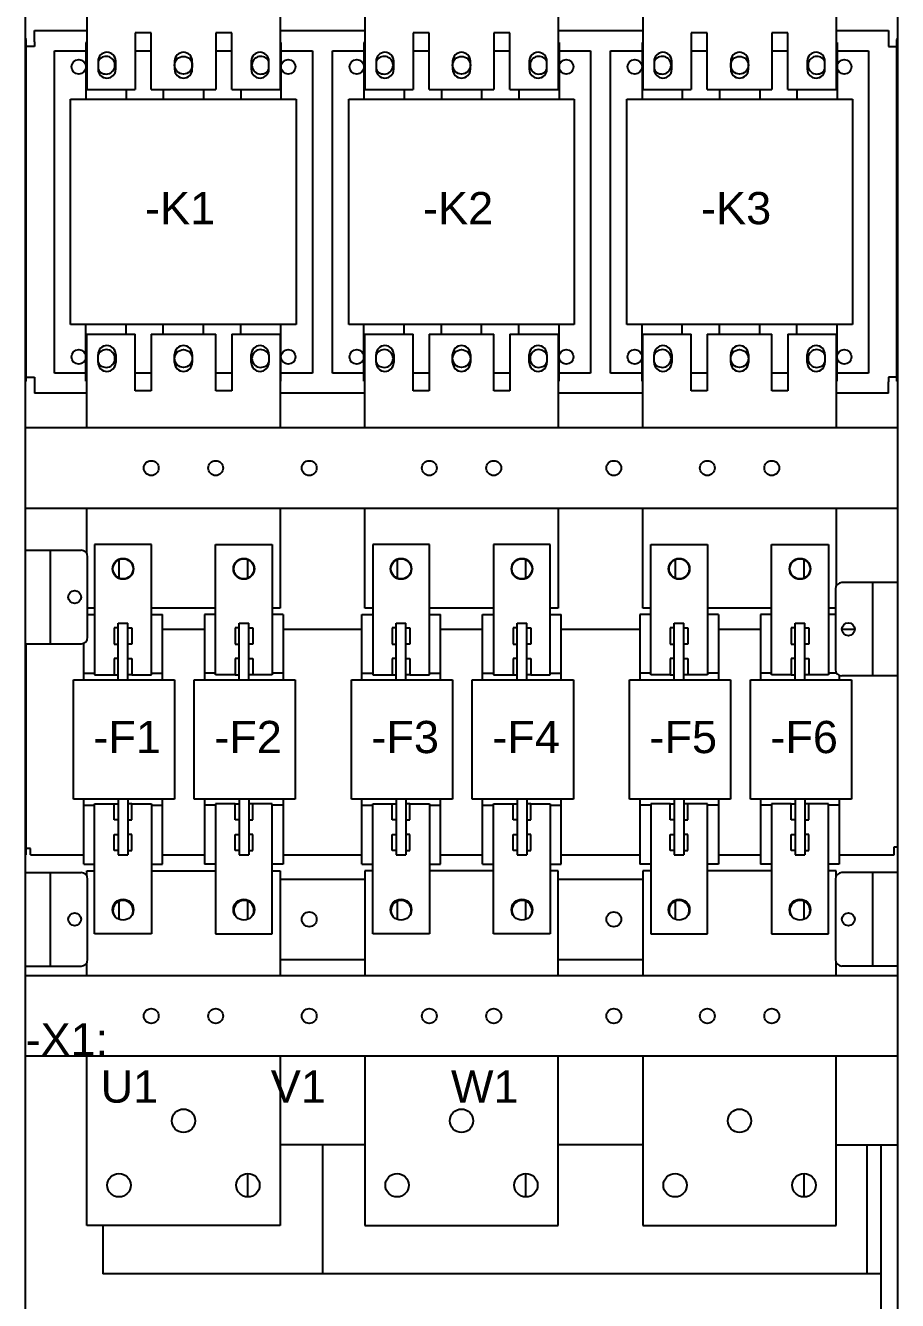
# Model space of a CAD drawing. Header units: inches. Extents: x 0 to 420, y 0 to 297.
# Drawn here: x 109.5 to 152.8, y 95.4 to 158.7 of the extents above; entities that cross this region are included whole.
import ezdxf
from ezdxf.enums import TextEntityAlignment as Align

# ---------------------------------------------------------------- set-up
doc = ezdxf.new("R2010")
doc.units = ezdxf.units.IN
doc.layers.add('Default', color=7, linetype='Continuous')
doc.layers.add('DV1_Default', color=7, linetype='Continuous')
doc.styles.add('SEACAD_arial_ttf', font='arial.ttf', dxfattribs={"height": 0.2})

# ---------------------------------------------------------------- blocks, each defined once
blk = doc.blocks.new('SE')
at = {"layer": 'DV1_Default', "color": 7, "linetype": 'Continuous', "ltscale": 25.4}
for p, q in [((109.505, 69.572), (109.505, 232.692)), ((152.785, 232.692), (152.785, 69.572)), ((122.145, 162.092), (122.145, 155.532)), ((126.345, 162.092), (126.345, 155.532)), ((135.945, 162.092), (135.945, 155.532)), ((140.145, 162.092), (140.145, 155.532)), ((112.545, 160.177), (112.545, 155.532)), ((149.745, 160.177), (149.745, 155.532)), ((109.945, 157.892), (109.945, 158.452)), ((109.945, 158.452), (112.545, 158.452)), ((114.945, 158.332), (114.945, 155.532)), ((115.745, 158.332), (114.945, 158.332)), ((115.745, 155.532), (115.745, 158.332)), ((118.945, 158.332), (118.945, 155.532)), ((119.745, 158.332), (118.945, 158.332)), ((119.745, 155.532), (119.745, 158.332)), ((122.145, 158.452), (126.345, 158.452)), ((128.745, 158.332), (128.745, 155.532)), ((129.545, 158.332), (128.745, 158.332)), ((129.545, 155.532), (129.545, 158.332)), ((132.745, 158.332), (132.745, 155.532)), ((133.545, 158.332), (132.745, 158.332)), ((133.545, 155.532), (133.545, 158.332)), ((135.945, 158.452), (140.145, 158.452)), ((142.545, 158.332), (142.545, 155.532)), ((143.345, 158.332), (142.545, 158.332)), ((143.345, 155.532), (143.345, 158.332)), ((146.545, 158.332), (146.545, 155.532)), ((147.345, 158.332), (146.545, 158.332)), ((147.345, 155.532), (147.345, 158.332)), ((149.745, 158.452), (152.345, 158.452)), ((152.345, 158.452), (152.345, 157.892)), ((109.545, 158.012), (109.505, 158.052)), ((109.545, 141.052), (109.545, 158.012)), ((109.945, 157.652), (109.545, 157.652)), ((109.945, 157.892), (109.945, 157.652)), ((112.545, 157.852), (112.505, 157.852)), ((112.505, 157.852), (112.505, 155.052)), ((122.185, 157.852), (122.145, 157.852)), ((122.185, 157.852), (122.185, 155.052)), ((126.345, 157.852), (126.305, 157.852)), ((126.305, 157.852), (126.305, 155.052)), ((135.985, 157.852), (135.945, 157.852)), ((135.985, 157.852), (135.985, 155.052)), ((140.145, 157.852), (140.105, 157.852)), ((140.105, 157.852), (140.105, 155.052)), ((149.785, 157.852), (149.745, 157.852)), ((149.785, 157.852), (149.785, 155.052)), ((152.345, 157.892), (152.345, 157.652)), ((152.345, 157.652), (152.745, 157.652)), ((152.785, 158.052), (152.745, 158.012)), ((152.745, 141.052), (152.745, 158.012)), ((110.945, 157.452), (112.505, 157.452)), ((110.945, 141.452), (110.945, 157.452)), ((114.945, 157.452), (115.745, 157.452)), ((118.945, 157.452), (119.745, 157.452)), ((122.185, 157.452), (123.745, 157.452)), ((123.745, 157.452), (123.745, 141.452)), ((124.745, 157.452), (126.305, 157.452)), ((124.745, 141.452), (124.745, 157.452)), ((128.745, 157.452), (129.545, 157.452)), ((132.745, 157.452), (133.545, 157.452)), ((135.985, 157.452), (137.545, 157.452)), ((137.545, 157.452), (137.545, 141.452)), ((138.545, 157.452), (140.105, 157.452)), ((138.545, 141.452), (138.545, 157.452)), ((142.545, 157.452), (143.345, 157.452)), ((146.545, 157.452), (147.345, 157.452)), ((149.785, 157.452), (151.345, 157.452)), ((151.345, 157.452), (151.345, 141.452)), ((113.105, 156.932), (113.105, 156.532)), ((113.985, 156.532), (113.985, 156.932)), ((116.905, 156.932), (116.905, 156.532)), ((117.785, 156.532), (117.785, 156.932)), ((120.705, 156.932), (120.705, 156.532)), ((121.585, 156.532), (121.585, 156.932)), ((126.905, 156.932), (126.905, 156.532)), ((127.785, 156.532), (127.785, 156.932)), ((130.705, 156.932), (130.705, 156.532)), ((131.585, 156.532), (131.585, 156.932)), ((134.505, 156.932), (134.505, 156.532)), ((135.385, 156.532), (135.385, 156.932)), ((140.705, 156.932), (140.705, 156.532)), ((141.585, 156.532), (141.585, 156.932)), ((144.505, 156.932), (144.505, 156.532)), ((145.385, 156.532), (145.385, 156.932)), ((148.305, 156.932), (148.305, 156.532)), ((149.185, 156.532), (149.185, 156.932)), ((112.545, 155.532), (114.945, 155.532)), ((114.505, 155.532), (114.505, 155.052)), ((115.745, 155.532), (118.945, 155.532)), ((116.345, 155.532), (116.345, 155.052)), ((118.345, 155.532), (118.345, 155.052)), ((119.745, 155.532), (122.145, 155.532)), ((120.185, 155.532), (120.185, 155.052)), ((126.345, 155.532), (128.745, 155.532)), ((128.305, 155.532), (128.305, 155.052)), ((129.545, 155.532), (132.745, 155.532)), ((130.145, 155.532), (130.145, 155.052)), ((132.145, 155.532), (132.145, 155.052)), ((133.545, 155.532), (135.945, 155.532)), ((133.985, 155.532), (133.985, 155.052)), ((140.145, 155.532), (142.545, 155.532)), ((142.105, 155.532), (142.105, 155.052)), ((143.345, 155.532), (146.545, 155.532)), ((143.945, 155.532), (143.945, 155.052)), ((145.945, 155.532), (145.945, 155.052)), ((147.345, 155.532), (149.745, 155.532)), ((147.785, 155.532), (147.785, 155.052)), ((111.745, 143.852), (111.745, 155.052)), ((111.745, 155.052), (112.145, 155.052)), ((112.145, 155.052), (122.545, 155.052)), ((122.545, 155.052), (122.945, 155.052)), ((122.945, 155.052), (122.945, 143.852)), ((125.545, 143.852), (125.545, 155.052)), ((125.545, 155.052), (125.945, 155.052)), ((125.945, 155.052), (136.345, 155.052)), ((136.345, 155.052), (136.745, 155.052)), ((136.745, 155.052), (136.745, 143.852)), ((139.345, 143.852), (139.345, 155.052)), ((139.345, 155.052), (139.745, 155.052)), ((139.745, 155.052), (150.145, 155.052)), ((150.145, 155.052), (150.545, 155.052)), ((150.545, 155.052), (150.545, 143.852)), ((112.145, 143.852), (111.745, 143.852)), ((122.545, 143.852), (112.145, 143.852)), ((112.505, 141.052), (112.505, 143.852)), ((114.505, 143.372), (114.505, 143.852)), ((116.345, 143.372), (116.345, 143.852)), ((118.345, 143.372), (118.345, 143.852)), ((120.185, 143.372), (120.185, 143.852)), ((122.185, 141.052), (122.185, 143.852)), ((122.945, 143.852), (122.545, 143.852)), ((125.945, 143.852), (125.545, 143.852)), ((136.345, 143.852), (125.945, 143.852)), ((126.305, 141.052), (126.305, 143.852)), ((128.305, 143.372), (128.305, 143.852)), ((130.145, 143.372), (130.145, 143.852)), ((132.145, 143.372), (132.145, 143.852)), ((133.985, 143.372), (133.985, 143.852)), ((135.985, 141.052), (135.985, 143.852)), ((136.745, 143.852), (136.345, 143.852)), ((139.745, 143.852), (139.345, 143.852)), ((150.145, 143.852), (139.745, 143.852)), ((140.105, 141.052), (140.105, 143.852)), ((142.105, 143.372), (142.105, 143.852)), ((143.945, 143.372), (143.945, 143.852)), ((145.945, 143.372), (145.945, 143.852)), ((147.785, 143.372), (147.785, 143.852)), ((149.785, 141.052), (149.785, 143.852)), ((150.545, 143.852), (150.145, 143.852)), ((112.545, 143.372), (114.945, 143.372)), ((112.545, 138.732), (112.545, 143.372)), ((114.945, 140.572), (114.945, 143.372)), ((115.745, 143.372), (118.945, 143.372)), ((115.745, 143.372), (115.745, 140.572)), ((118.945, 140.572), (118.945, 143.372)), ((119.745, 143.372), (122.145, 143.372)), ((119.745, 143.372), (119.745, 140.572)), ((122.145, 143.372), (122.145, 138.732)), ((126.345, 143.372), (128.745, 143.372)), ((126.345, 138.732), (126.345, 143.372)), ((128.745, 140.572), (128.745, 143.372)), ((129.545, 143.372), (132.745, 143.372)), ((129.545, 143.372), (129.545, 140.572)), ((132.745, 140.572), (132.745, 143.372)), ((133.545, 143.372), (135.945, 143.372)), ((133.545, 143.372), (133.545, 140.572)), ((135.945, 143.372), (135.945, 138.732)), ((140.145, 143.372), (142.545, 143.372)), ((140.145, 138.732), (140.145, 143.372)), ((142.545, 140.572), (142.545, 143.372)), ((143.345, 143.372), (146.545, 143.372)), ((143.345, 143.372), (143.345, 140.572)), ((146.545, 140.572), (146.545, 143.372)), ((147.345, 143.372), (149.745, 143.372)), ((147.345, 143.372), (147.345, 140.572)), ((149.745, 143.372), (149.745, 138.732)), ((113.105, 141.972), (113.105, 142.372)), ((113.985, 142.372), (113.985, 141.972)), ((116.905, 141.972), (116.905, 142.372)), ((117.785, 142.372), (117.785, 141.972)), ((120.705, 141.972), (120.705, 142.372)), ((121.585, 142.372), (121.585, 141.972)), ((126.905, 141.972), (126.905, 142.372)), ((127.785, 142.372), (127.785, 141.972)), ((130.705, 141.972), (130.705, 142.372)), ((131.585, 142.372), (131.585, 141.972)), ((134.505, 141.972), (134.505, 142.372)), ((135.385, 142.372), (135.385, 141.972)), ((140.705, 141.972), (140.705, 142.372)), ((141.585, 142.372), (141.585, 141.972)), ((144.505, 141.972), (144.505, 142.372)), ((145.385, 142.372), (145.385, 141.972)), ((148.305, 141.972), (148.305, 142.372)), ((149.185, 142.372), (149.185, 141.972)), ((109.545, 141.252), (109.945, 141.252)), ((109.945, 141.252), (109.945, 141.012)), ((112.505, 141.452), (110.945, 141.452)), ((115.745, 141.452), (114.945, 141.452)), ((119.745, 141.452), (118.945, 141.452)), ((123.745, 141.452), (122.185, 141.452)), ((126.305, 141.452), (124.745, 141.452)), ((129.545, 141.452), (128.745, 141.452)), ((133.545, 141.452), (132.745, 141.452)), ((137.545, 141.452), (135.985, 141.452)), ((140.105, 141.452), (138.545, 141.452)), ((143.345, 141.452), (142.545, 141.452)), ((147.345, 141.452), (146.545, 141.452)), ((151.345, 141.452), (149.785, 141.452)), ((152.745, 141.252), (152.345, 141.252)), ((152.345, 141.252), (152.345, 141.012)), ((109.505, 141.012), (109.545, 141.052)), ((109.945, 141.012), (109.945, 140.452)), ((112.505, 141.052), (112.545, 141.052)), ((115.745, 140.572), (114.945, 140.572)), ((119.745, 140.572), (118.945, 140.572)), ((122.145, 141.052), (122.185, 141.052)), ((126.305, 141.052), (126.345, 141.052)), ((129.545, 140.572), (128.745, 140.572)), ((133.545, 140.572), (132.745, 140.572)), ((135.945, 141.052), (135.985, 141.052)), ((140.105, 141.052), (140.145, 141.052)), ((143.345, 140.572), (142.545, 140.572)), ((147.345, 140.572), (146.545, 140.572)), ((149.745, 141.052), (149.785, 141.052)), ((152.345, 140.452), (152.345, 141.012)), ((152.745, 141.052), (152.785, 141.012)), ((112.545, 140.452), (109.945, 140.452)), ((126.345, 140.452), (122.145, 140.452)), ((140.145, 140.452), (135.945, 140.452)), ((152.345, 140.452), (149.745, 140.452)), ((152.785, 138.732), (109.505, 138.732)), ((152.785, 138.732), (109.505, 138.732)), ((152.785, 134.732), (109.505, 134.732)), ((112.545, 132.487), (112.545, 134.732)), ((122.145, 134.732), (122.145, 129.772)), ((126.345, 129.772), (126.345, 134.732)), ((135.945, 134.732), (135.945, 129.772)), ((140.145, 129.772), (140.145, 134.732)), ((149.745, 134.732), (149.745, 130.887)), ((112.937, 132.932), (112.937, 126.472)), ((115.753, 132.932), (112.937, 132.932)), ((115.753, 126.472), (115.753, 132.932)), ((118.937, 126.472), (118.937, 132.932)), ((118.937, 132.932), (121.753, 132.932)), ((121.753, 132.932), (121.753, 126.472)), ((126.737, 132.932), (126.737, 126.472)), ((129.553, 132.932), (126.737, 132.932)), ((129.553, 126.472), (129.553, 132.932)), ((132.737, 132.932), (132.737, 126.472)), ((135.553, 132.932), (132.737, 132.932)), ((135.553, 126.472), (135.553, 132.932)), ((140.537, 126.472), (140.537, 132.932)), ((140.537, 132.932), (143.353, 132.932)), ((143.353, 132.932), (143.353, 126.472)), ((146.537, 126.472), (146.537, 132.932)), ((146.537, 132.932), (149.353, 132.932)), ((149.353, 132.932), (149.353, 126.472)), ((109.505, 132.652), (110.585, 132.652)), ((110.585, 132.652), (110.745, 132.652)), ((110.745, 132.652), (111.065, 132.652)), ((110.745, 128.012), (110.745, 132.652)), ((111.065, 132.652), (112.265, 132.652)), ((112.585, 128.332), (112.585, 132.332)), ((114.145, 132.19), (114.145, 131.274)), ((120.545, 131.274), (120.545, 132.19)), ((127.945, 132.19), (127.945, 131.274)), ((134.345, 131.274), (134.345, 132.19)), ((141.745, 132.19), (141.745, 131.274)), ((148.145, 131.274), (148.145, 132.19)), ((151.225, 131.052), (150.025, 131.052)), ((151.545, 131.052), (151.225, 131.052)), ((151.705, 131.052), (151.545, 131.052)), ((151.545, 131.052), (151.545, 126.412)), ((152.785, 131.052), (151.705, 131.052)), ((149.705, 130.732), (149.705, 126.732)), ((112.937, 129.772), (112.585, 129.772)), ((118.937, 129.772), (115.753, 129.772)), ((122.145, 129.772), (121.753, 129.772)), ((126.737, 129.772), (126.345, 129.772)), ((132.737, 129.772), (129.553, 129.772)), ((135.945, 129.772), (135.553, 129.772)), ((140.537, 129.772), (140.145, 129.772)), ((146.537, 129.772), (143.353, 129.772)), ((149.705, 129.772), (149.353, 129.772)), ((112.585, 129.472), (112.937, 129.472)), ((115.753, 129.472), (116.297, 129.472)), ((116.297, 126.552), (116.297, 129.472)), ((118.393, 129.472), (118.393, 126.552)), ((118.937, 129.472), (118.393, 129.472)), ((122.297, 129.472), (121.753, 129.472)), ((122.297, 129.472), (122.297, 126.552)), ((126.193, 126.552), (126.193, 129.472)), ((126.193, 129.472), (126.737, 129.472)), ((129.553, 129.472), (130.097, 129.472)), ((130.097, 126.552), (130.097, 129.472)), ((132.193, 126.552), (132.193, 129.472)), ((132.193, 129.472), (132.737, 129.472)), ((135.553, 129.472), (136.097, 129.472)), ((136.097, 126.552), (136.097, 129.472)), ((139.993, 129.472), (139.993, 126.552)), ((140.537, 129.472), (139.993, 129.472)), ((143.897, 129.472), (143.353, 129.472)), ((143.897, 129.472), (143.897, 126.552)), ((145.993, 129.472), (145.993, 126.552)), ((146.537, 129.472), (145.993, 129.472)), ((149.705, 129.472), (149.353, 129.472)), ((113.905, 128.797), (113.905, 127.997)), ((114.105, 128.797), (113.905, 128.797)), ((114.105, 127.272), (114.105, 129.033)), ((114.105, 129.033), (114.585, 129.033)), ((114.585, 126.472), (114.585, 129.033)), ((114.585, 128.797), (114.785, 128.797)), ((114.785, 128.797), (114.785, 127.997)), ((116.297, 128.732), (118.393, 128.732)), ((119.905, 128.797), (119.905, 127.997)), ((120.105, 128.797), (119.905, 128.797)), ((120.105, 127.272), (120.105, 129.033)), ((120.105, 129.033), (120.585, 129.033)), ((120.105, 127.997), (120.105, 128.797)), ((120.585, 126.472), (120.585, 129.033)), ((120.585, 127.997), (120.585, 128.797)), ((120.585, 128.797), (120.785, 128.797)), ((120.785, 128.797), (120.785, 127.997)), ((122.297, 128.732), (126.193, 128.732)), ((127.705, 128.797), (127.705, 127.997)), ((127.905, 128.797), (127.705, 128.797)), ((127.905, 127.272), (127.905, 129.033)), ((127.905, 129.033), (128.385, 129.033)), ((127.905, 127.997), (127.905, 128.797)), ((128.385, 126.472), (128.385, 129.033)), ((128.385, 127.997), (128.385, 128.797)), ((128.385, 128.797), (128.585, 128.797)), ((128.585, 128.797), (128.585, 127.997)), ((130.097, 128.732), (132.193, 128.732)), ((133.705, 128.797), (133.705, 127.997)), ((133.905, 128.797), (133.705, 128.797)), ((133.905, 127.272), (133.905, 129.033)), ((133.905, 129.033), (134.385, 129.033)), ((133.905, 127.997), (133.905, 128.797)), ((134.385, 126.472), (134.385, 129.033)), ((134.385, 127.997), (134.385, 128.797)), ((134.385, 128.797), (134.585, 128.797)), ((134.585, 128.797), (134.585, 127.997)), ((136.097, 128.732), (139.993, 128.732)), ((141.505, 128.797), (141.505, 127.997)), ((141.705, 128.797), (141.505, 128.797)), ((141.705, 127.272), (141.705, 129.033)), ((141.705, 129.033), (142.185, 129.033)), ((141.705, 127.997), (141.705, 128.797)), ((142.185, 126.472), (142.185, 129.033)), ((142.185, 127.997), (142.185, 128.797)), ((142.185, 128.797), (142.385, 128.797)), ((142.385, 128.797), (142.385, 127.997)), ((143.897, 128.732), (145.993, 128.732)), ((147.505, 128.797), (147.505, 127.997)), ((147.705, 128.797), (147.505, 128.797)), ((147.705, 127.272), (147.705, 129.033)), ((147.705, 129.033), (148.185, 129.033)), ((147.705, 127.997), (147.705, 128.797)), ((148.185, 126.472), (148.185, 129.033)), ((148.185, 127.997), (148.185, 128.797)), ((148.185, 128.797), (148.385, 128.797)), ((148.385, 128.797), (148.385, 127.997)), ((150.025, 128.732), (150.665, 128.732)), ((109.505, 128.012), (110.585, 128.012)), ((109.545, 117.532), (109.545, 128.012)), ((110.585, 128.012), (110.745, 128.012)), ((110.745, 128.012), (111.065, 128.012)), ((111.065, 128.012), (112.265, 128.012)), ((112.393, 126.552), (112.393, 128.039)), ((113.905, 127.997), (114.105, 127.997)), ((114.785, 127.997), (114.585, 127.997)), ((119.905, 127.997), (120.105, 127.997)), ((120.785, 127.997), (120.585, 127.997)), ((127.705, 127.997), (127.905, 127.997)), ((128.585, 127.997), (128.385, 127.997)), ((133.705, 127.997), (133.905, 127.997)), ((134.585, 127.997), (134.385, 127.997)), ((141.505, 127.997), (141.705, 127.997)), ((142.385, 127.997), (142.185, 127.997)), ((147.505, 127.997), (147.705, 127.997)), ((148.385, 127.997), (148.185, 127.997)), ((113.905, 127.272), (113.905, 126.472)), ((114.105, 127.272), (113.905, 127.272)), ((114.105, 126.216), (114.105, 127.272)), ((114.585, 126.216), (114.585, 127.272)), ((114.585, 127.272), (114.785, 127.272)), ((114.785, 127.272), (114.785, 126.472)), ((119.905, 127.272), (119.905, 126.472)), ((120.105, 127.272), (119.905, 127.272)), ((120.105, 126.472), (120.105, 127.272)), ((120.105, 126.216), (120.105, 127.272)), ((120.585, 126.472), (120.585, 127.272)), ((120.585, 127.272), (120.785, 127.272)), ((120.585, 126.216), (120.585, 127.272)), ((120.785, 127.272), (120.785, 126.472)), ((127.705, 127.272), (127.705, 126.472)), ((127.905, 127.272), (127.705, 127.272)), ((127.905, 126.472), (127.905, 127.272)), ((127.905, 126.216), (127.905, 127.272)), ((128.385, 126.472), (128.385, 127.272)), ((128.385, 127.272), (128.585, 127.272)), ((128.385, 126.216), (128.385, 127.272)), ((128.585, 127.272), (128.585, 126.472)), ((133.705, 127.272), (133.705, 126.472)), ((133.905, 127.272), (133.705, 127.272)), ((133.905, 126.472), (133.905, 127.272)), ((133.905, 126.216), (133.905, 127.272)), ((134.385, 126.472), (134.385, 127.272)), ((134.385, 127.272), (134.585, 127.272)), ((134.385, 126.216), (134.385, 127.272)), ((134.585, 127.272), (134.585, 126.472)), ((141.505, 127.272), (141.505, 126.472)), ((141.705, 127.272), (141.505, 127.272)), ((141.705, 126.472), (141.705, 127.272)), ((141.705, 126.216), (141.705, 127.272)), ((142.185, 126.472), (142.185, 127.272)), ((142.185, 127.272), (142.385, 127.272)), ((142.185, 126.216), (142.185, 127.272)), ((142.385, 127.272), (142.385, 126.472)), ((147.505, 127.272), (147.505, 126.472)), ((147.705, 127.272), (147.505, 127.272)), ((147.705, 126.472), (147.705, 127.272)), ((147.705, 126.216), (147.705, 127.272)), ((148.185, 126.472), (148.185, 127.272)), ((148.185, 127.272), (148.385, 127.272)), ((148.185, 126.216), (148.185, 127.272)), ((148.385, 127.272), (148.385, 126.472)), ((111.882, 126.216), (116.897, 126.216)), ((111.882, 120.298), (111.882, 126.216)), ((112.393, 126.552), (112.937, 126.552)), ((112.393, 126.216), (112.393, 126.552)), ((112.937, 126.472), (113.905, 126.472)), ((113.905, 126.472), (114.105, 126.472)), ((114.785, 126.472), (114.585, 126.472)), ((114.785, 126.472), (115.753, 126.472)), ((115.753, 126.552), (116.297, 126.552)), ((116.297, 126.216), (116.297, 126.552)), ((116.897, 126.216), (116.897, 120.298)), ((117.882, 126.216), (122.897, 126.216)), ((117.882, 120.298), (117.882, 126.216)), ((118.393, 126.552), (118.393, 126.216)), ((118.937, 126.552), (118.393, 126.552)), ((119.905, 126.472), (118.937, 126.472)), ((119.905, 126.472), (120.105, 126.472)), ((120.785, 126.472), (120.585, 126.472)), ((121.753, 126.472), (120.785, 126.472)), ((122.297, 126.552), (121.753, 126.552)), ((122.297, 126.552), (122.297, 126.216)), ((122.897, 126.216), (122.897, 120.298)), ((125.682, 126.216), (130.697, 126.216)), ((125.682, 120.298), (125.682, 126.216)), ((126.193, 126.552), (126.737, 126.552)), ((126.193, 126.216), (126.193, 126.552)), ((126.737, 126.472), (127.705, 126.472)), ((127.705, 126.472), (127.905, 126.472)), ((128.585, 126.472), (128.385, 126.472)), ((128.585, 126.472), (129.553, 126.472)), ((129.553, 126.552), (130.097, 126.552)), ((130.097, 126.216), (130.097, 126.552)), ((130.697, 126.216), (130.697, 120.298)), ((131.682, 126.216), (136.697, 126.216)), ((131.682, 120.298), (131.682, 126.216)), ((132.193, 126.552), (132.737, 126.552)), ((132.193, 126.216), (132.193, 126.552)), ((132.737, 126.472), (133.705, 126.472)), ((133.705, 126.472), (133.905, 126.472)), ((134.585, 126.472), (134.385, 126.472)), ((134.585, 126.472), (135.553, 126.472)), ((135.553, 126.552), (136.097, 126.552)), ((136.097, 126.216), (136.097, 126.552)), ((136.697, 126.216), (136.697, 120.298)), ((139.482, 126.216), (144.497, 126.216)), ((139.482, 120.298), (139.482, 126.216)), ((139.993, 126.552), (139.993, 126.216)), ((140.537, 126.552), (139.993, 126.552)), ((141.505, 126.472), (140.537, 126.472)), ((141.505, 126.472), (141.705, 126.472)), ((142.385, 126.472), (142.185, 126.472)), ((143.353, 126.472), (142.385, 126.472)), ((143.897, 126.552), (143.353, 126.552)), ((143.897, 126.552), (143.897, 126.216)), ((144.497, 126.216), (144.497, 120.298)), ((145.482, 126.216), (150.497, 126.216)), ((145.482, 120.298), (145.482, 126.216)), ((145.993, 126.552), (145.993, 126.216)), ((146.537, 126.552), (145.993, 126.552)), ((147.505, 126.472), (146.537, 126.472)), ((147.505, 126.472), (147.705, 126.472)), ((148.385, 126.472), (148.185, 126.472)), ((149.353, 126.472), (148.385, 126.472)), ((149.76, 126.552), (149.353, 126.552)), ((149.897, 126.439), (149.897, 126.216)), ((151.225, 126.412), (150.025, 126.412)), ((150.497, 126.216), (150.497, 120.298)), ((151.545, 126.412), (151.225, 126.412)), ((151.705, 126.412), (151.545, 126.412)), ((152.785, 126.412), (151.705, 126.412)), ((116.897, 120.298), (111.882, 120.298)), ((112.393, 119.992), (112.393, 120.298)), ((114.105, 120.298), (114.105, 117.531)), ((114.585, 120.298), (114.585, 117.747)), ((116.297, 119.992), (116.297, 120.298)), ((122.897, 120.298), (117.882, 120.298)), ((118.393, 120.298), (118.393, 119.992)), ((120.105, 120.298), (120.105, 117.531)), ((120.585, 120.298), (120.585, 117.747)), ((122.297, 120.298), (122.297, 119.992)), ((130.697, 120.298), (125.682, 120.298)), ((126.193, 119.992), (126.193, 120.298)), ((127.905, 120.298), (127.905, 117.531)), ((128.385, 120.298), (128.385, 117.747)), ((130.097, 119.992), (130.097, 120.298)), ((136.697, 120.298), (131.682, 120.298)), ((132.193, 119.992), (132.193, 120.298)), ((133.905, 120.298), (133.905, 117.531)), ((134.385, 120.298), (134.385, 117.747)), ((136.097, 119.992), (136.097, 120.298)), ((144.497, 120.298), (139.482, 120.298)), ((139.993, 120.298), (139.993, 119.992)), ((141.705, 120.298), (141.705, 117.531)), ((142.185, 120.298), (142.185, 117.747)), ((143.897, 120.298), (143.897, 119.992)), ((150.497, 120.298), (145.482, 120.298)), ((145.993, 120.298), (145.993, 119.992)), ((147.705, 120.298), (147.705, 117.531)), ((148.185, 120.298), (148.185, 117.747)), ((149.897, 120.298), (149.897, 119.992)), ((112.393, 117.072), (112.393, 119.992)), ((112.393, 119.992), (112.937, 119.992)), ((112.937, 113.612), (112.937, 120.072)), ((112.937, 120.072), (113.905, 120.072)), ((113.905, 119.272), (113.905, 120.072)), ((113.905, 120.072), (114.105, 120.072)), ((114.785, 120.072), (114.585, 120.072)), ((114.785, 120.072), (115.753, 120.072)), ((114.785, 119.272), (114.785, 120.072)), ((115.753, 120.072), (115.753, 113.612)), ((115.753, 119.992), (116.297, 119.992)), ((116.297, 117.072), (116.297, 119.992)), ((118.393, 119.992), (118.393, 117.072)), ((118.937, 119.992), (118.393, 119.992)), ((118.937, 120.072), (118.937, 113.612)), ((119.905, 120.072), (118.937, 120.072)), ((119.905, 119.272), (119.905, 120.072)), ((119.905, 120.072), (120.105, 120.072)), ((120.105, 120.072), (120.105, 119.272)), ((120.785, 120.072), (120.585, 120.072)), ((120.585, 120.072), (120.585, 119.272)), ((121.753, 120.072), (120.785, 120.072)), ((120.785, 119.272), (120.785, 120.072)), ((121.753, 113.612), (121.753, 120.072)), ((122.297, 119.992), (121.753, 119.992)), ((122.297, 119.992), (122.297, 117.072)), ((126.193, 117.072), (126.193, 119.992)), ((126.193, 119.992), (126.737, 119.992)), ((126.737, 113.612), (126.737, 120.072)), ((126.737, 120.072), (127.705, 120.072)), ((127.705, 119.272), (127.705, 120.072)), ((127.705, 120.072), (127.905, 120.072)), ((127.905, 120.072), (127.905, 119.272)), ((128.585, 120.072), (128.385, 120.072)), ((128.385, 120.072), (128.385, 119.272)), ((128.585, 120.072), (129.553, 120.072)), ((128.585, 119.272), (128.585, 120.072)), ((129.553, 120.072), (129.553, 113.612)), ((129.553, 119.992), (130.097, 119.992)), ((130.097, 117.072), (130.097, 119.992)), ((132.193, 117.072), (132.193, 119.992)), ((132.193, 119.992), (132.737, 119.992)), ((132.737, 113.612), (132.737, 120.072)), ((132.737, 120.072), (133.705, 120.072)), ((133.705, 119.272), (133.705, 120.072)), ((133.705, 120.072), (133.905, 120.072)), ((133.905, 120.072), (133.905, 119.272)), ((134.585, 120.072), (134.385, 120.072)), ((134.385, 120.072), (134.385, 119.272)), ((134.585, 120.072), (135.553, 120.072)), ((134.585, 119.272), (134.585, 120.072)), ((135.553, 120.072), (135.553, 113.612)), ((135.553, 119.992), (136.097, 119.992)), ((136.097, 117.072), (136.097, 119.992)), ((139.993, 119.992), (139.993, 117.072)), ((140.537, 119.992), (139.993, 119.992)), ((140.537, 120.072), (140.537, 113.612)), ((141.505, 120.072), (140.537, 120.072)), ((141.505, 119.272), (141.505, 120.072)), ((141.505, 120.072), (141.705, 120.072)), ((141.705, 120.072), (141.705, 119.272)), ((142.385, 120.072), (142.185, 120.072)), ((142.185, 120.072), (142.185, 119.272)), ((143.353, 120.072), (142.385, 120.072)), ((142.385, 119.272), (142.385, 120.072)), ((143.353, 113.612), (143.353, 120.072)), ((143.897, 119.992), (143.353, 119.992)), ((143.897, 119.992), (143.897, 117.072)), ((145.993, 119.992), (145.993, 117.072)), ((146.537, 119.992), (145.993, 119.992)), ((146.537, 120.072), (146.537, 113.612)), ((147.505, 120.072), (146.537, 120.072)), ((147.505, 119.272), (147.505, 120.072)), ((147.505, 120.072), (147.705, 120.072)), ((147.705, 120.072), (147.705, 119.272)), ((148.385, 120.072), (148.185, 120.072)), ((148.185, 120.072), (148.185, 119.272)), ((149.353, 120.072), (148.385, 120.072)), ((148.385, 119.272), (148.385, 120.072)), ((149.353, 113.612), (149.353, 120.072)), ((149.897, 119.992), (149.353, 119.992)), ((149.897, 119.992), (149.897, 117.072)), ((114.105, 119.272), (113.905, 119.272)), ((114.585, 119.272), (114.785, 119.272)), ((120.105, 119.272), (119.905, 119.272)), ((120.585, 119.272), (120.785, 119.272)), ((127.905, 119.272), (127.705, 119.272)), ((128.385, 119.272), (128.585, 119.272)), ((133.905, 119.272), (133.705, 119.272)), ((134.385, 119.272), (134.585, 119.272)), ((141.705, 119.272), (141.505, 119.272)), ((142.185, 119.272), (142.385, 119.272)), ((147.705, 119.272), (147.505, 119.272)), ((148.185, 119.272), (148.385, 119.272)), ((113.905, 117.747), (113.905, 118.547)), ((113.905, 118.547), (114.105, 118.547)), ((114.105, 118.547), (114.105, 117.747)), ((114.785, 118.547), (114.585, 118.547)), ((114.585, 118.547), (114.585, 117.531)), ((114.785, 117.747), (114.785, 118.547)), ((119.905, 117.747), (119.905, 118.547)), ((119.905, 118.547), (120.105, 118.547)), ((120.105, 118.547), (120.105, 117.747)), ((120.785, 118.547), (120.585, 118.547)), ((120.585, 118.547), (120.585, 117.531)), ((120.785, 117.747), (120.785, 118.547)), ((127.705, 117.747), (127.705, 118.547)), ((127.705, 118.547), (127.905, 118.547)), ((127.905, 118.547), (127.905, 117.747)), ((128.585, 118.547), (128.385, 118.547)), ((128.385, 118.547), (128.385, 117.531)), ((128.585, 117.747), (128.585, 118.547)), ((133.705, 117.747), (133.705, 118.547)), ((133.705, 118.547), (133.905, 118.547)), ((133.905, 118.547), (133.905, 117.747)), ((134.585, 118.547), (134.385, 118.547)), ((134.385, 118.547), (134.385, 117.531)), ((134.585, 117.747), (134.585, 118.547)), ((141.505, 117.747), (141.505, 118.547)), ((141.505, 118.547), (141.705, 118.547)), ((141.705, 118.547), (141.705, 117.747)), ((142.385, 118.547), (142.185, 118.547)), ((142.185, 118.547), (142.185, 117.531)), ((142.385, 117.747), (142.385, 118.547)), ((147.505, 117.747), (147.505, 118.547)), ((147.505, 118.547), (147.705, 118.547)), ((147.705, 118.547), (147.705, 117.747)), ((148.385, 118.547), (148.185, 118.547)), ((148.185, 118.547), (148.185, 117.531)), ((148.385, 117.747), (148.385, 118.547)), ((109.745, 117.852), (109.545, 117.852)), ((109.745, 117.532), (109.745, 117.852)), ((114.105, 117.747), (113.905, 117.747)), ((114.585, 117.747), (114.785, 117.747)), ((120.105, 117.747), (119.905, 117.747)), ((120.585, 117.747), (120.785, 117.747)), ((127.905, 117.747), (127.705, 117.747)), ((128.385, 117.747), (128.585, 117.747)), ((133.905, 117.747), (133.705, 117.747)), ((134.385, 117.747), (134.585, 117.747)), ((141.705, 117.747), (141.505, 117.747)), ((142.185, 117.747), (142.385, 117.747)), ((147.705, 117.747), (147.505, 117.747)), ((148.185, 117.747), (148.385, 117.747)), ((152.625, 117.892), (152.625, 117.932)), ((152.625, 117.932), (152.785, 117.932)), ((152.625, 117.532), (152.625, 117.892)), ((109.505, 117.532), (109.545, 117.532)), ((109.745, 117.532), (112.393, 117.532)), ((114.105, 117.531), (114.585, 117.531)), ((116.297, 117.532), (118.393, 117.532)), ((120.105, 117.531), (120.585, 117.531)), ((122.297, 117.532), (126.193, 117.532)), ((127.905, 117.531), (128.385, 117.531)), ((130.097, 117.532), (132.193, 117.532)), ((133.905, 117.531), (134.385, 117.531)), ((136.097, 117.532), (139.993, 117.532)), ((141.705, 117.531), (142.185, 117.531)), ((143.897, 117.532), (145.993, 117.532)), ((147.705, 117.531), (148.185, 117.531)), ((149.897, 117.532), (152.625, 117.532)), ((109.505, 116.652), (110.585, 116.652)), ((110.585, 116.652), (110.745, 116.652)), ((110.745, 116.652), (111.065, 116.652)), ((110.745, 112.012), (110.745, 116.652)), ((111.065, 116.652), (112.265, 116.652)), ((112.393, 117.072), (112.937, 117.072)), ((112.545, 116.732), (112.937, 116.732)), ((112.545, 116.487), (112.545, 116.732)), ((115.753, 117.072), (116.297, 117.072)), ((115.753, 116.732), (118.937, 116.732)), ((118.937, 117.072), (118.393, 117.072)), ((122.297, 117.072), (121.753, 117.072)), ((121.753, 116.732), (122.145, 116.732)), ((122.145, 116.732), (122.145, 111.532)), ((126.193, 117.072), (126.737, 117.072)), ((126.737, 116.732), (126.345, 116.732)), ((126.345, 116.732), (126.345, 111.532)), ((129.553, 117.072), (130.097, 117.072)), ((132.737, 116.732), (129.553, 116.732)), ((132.193, 117.072), (132.737, 117.072)), ((135.553, 117.072), (136.097, 117.072)), ((135.945, 116.732), (135.553, 116.732)), ((135.945, 111.532), (135.945, 116.732)), ((140.537, 117.072), (139.993, 117.072)), ((140.537, 116.732), (140.145, 116.732)), ((140.145, 116.732), (140.145, 111.532)), ((143.897, 117.072), (143.353, 117.072)), ((146.537, 116.732), (143.353, 116.732)), ((146.537, 117.072), (145.993, 117.072)), ((149.897, 117.072), (149.353, 117.072)), ((149.745, 116.732), (149.353, 116.732)), ((149.745, 116.487), (149.745, 116.732)), ((151.225, 116.652), (150.025, 116.652)), ((151.545, 116.652), (151.225, 116.652)), ((151.705, 116.652), (151.545, 116.652)), ((151.545, 116.652), (151.545, 112.012)), ((152.785, 116.652), (151.705, 116.652)), ((112.585, 112.332), (112.585, 116.332)), ((122.145, 116.332), (126.345, 116.332)), ((135.945, 116.332), (140.145, 116.332)), ((149.705, 116.332), (149.705, 112.332)), ((114.145, 115.23), (114.145, 114.332)), ((120.545, 114.332), (120.545, 115.23)), ((127.945, 115.23), (127.945, 114.332)), ((134.345, 114.332), (134.345, 115.23)), ((141.745, 115.23), (141.745, 114.332)), ((148.145, 114.332), (148.145, 115.23)), ((115.753, 113.612), (112.937, 113.612)), ((118.937, 113.612), (121.753, 113.612)), ((129.553, 113.612), (126.737, 113.612)), ((135.553, 113.612), (132.737, 113.612)), ((140.537, 113.612), (143.353, 113.612)), ((146.537, 113.612), (149.353, 113.612)), ((112.545, 111.532), (112.545, 112.177)), ((122.145, 112.332), (126.345, 112.332)), ((135.945, 112.332), (140.145, 112.332)), ((149.745, 111.532), (149.745, 112.177)), ((109.505, 112.012), (110.585, 112.012)), ((152.785, 111.532), (109.505, 111.532)), ((110.585, 112.012), (110.745, 112.012)), ((110.745, 112.012), (111.065, 112.012)), ((111.065, 112.012), (112.265, 112.012)), ((151.225, 112.012), (150.025, 112.012)), ((151.545, 112.012), (151.225, 112.012)), ((151.705, 112.012), (151.545, 112.012)), ((152.785, 112.012), (151.705, 112.012)), ((152.785, 107.532), (109.505, 107.532)), ((152.785, 107.532), (109.505, 107.532)), ((112.545, 99.132), (112.545, 107.532)), ((122.145, 107.532), (122.145, 99.132)), ((126.345, 107.532), (126.345, 99.132)), ((135.945, 99.132), (135.945, 107.532)), ((140.145, 107.532), (140.145, 99.132)), ((149.745, 99.132), (149.745, 107.532)), ((126.345, 103.132), (122.145, 103.132)), ((124.245, 103.132), (124.245, 96.732)), ((140.145, 103.132), (135.945, 103.132)), ((149.745, 103.132), (152.785, 103.132)), ((151.265, 103.132), (151.265, 96.732)), ((151.958, 103.132), (151.958, 85.857)), ((120.545, 100.552), (120.545, 101.712)), ((134.345, 100.552), (134.345, 101.712)), ((148.145, 100.552), (148.145, 101.712)), ((122.145, 99.132), (112.545, 99.132)), ((113.342, 99.132), (113.342, 96.732)), ((126.345, 99.132), (135.945, 99.132)), ((140.145, 99.132), (149.745, 99.132)), ((127.145, 96.732), (113.342, 96.732)), ((127.945, 96.732), (127.145, 96.732)), ((140.945, 96.732), (127.945, 96.732)), ((141.745, 96.732), (140.945, 96.732)), ((151.958, 96.732), (141.745, 96.732))]:
    blk.add_line(p, q, dxfattribs=at)
for centre, radius in [((112.145, 156.652), 0.36), ((117.345, 156.732), 0.44), ((122.545, 156.652), 0.36), ((125.945, 156.652), 0.36), ((131.145, 156.732), 0.44), ((136.345, 156.652), 0.36), ((139.745, 156.652), 0.36), ((144.945, 156.732), 0.44), ((150.145, 156.652), 0.36), ((112.145, 142.252), 0.36), ((117.345, 142.172), 0.44), ((122.545, 142.252), 0.36), ((125.945, 142.252), 0.36), ((131.145, 142.172), 0.44), ((136.345, 142.252), 0.36), ((139.745, 142.252), 0.36), ((144.945, 142.172), 0.44), ((150.145, 142.252), 0.36), ((115.745, 136.732), 0.368), ((118.945, 136.732), 0.368), ((123.585, 136.732), 0.368), ((129.545, 136.732), 0.368), ((132.745, 136.732), 0.368), ((138.705, 136.732), 0.368), ((143.345, 136.732), 0.368), ((146.545, 136.732), 0.368), ((114.345, 131.732), 0.52), ((114.345, 131.732), 0.5), ((120.345, 131.732), 0.52), ((120.345, 131.732), 0.5), ((128.145, 131.732), 0.52), ((128.145, 131.732), 0.5), ((134.145, 131.732), 0.52), ((134.145, 131.732), 0.5), ((141.945, 131.732), 0.52), ((141.945, 131.732), 0.5), ((147.945, 131.732), 0.52), ((147.945, 131.732), 0.5), ((111.945, 130.332), 0.32), ((150.345, 128.732), 0.32), ((114.345, 114.812), 0.52), ((120.345, 114.812), 0.52), ((128.145, 114.812), 0.52), ((134.145, 114.812), 0.52), ((141.945, 114.812), 0.52), ((147.945, 114.812), 0.52), ((111.945, 114.332), 0.32), ((123.585, 114.332), 0.368), ((138.705, 114.332), 0.368), ((150.345, 114.332), 0.32), ((115.745, 109.532), 0.368), ((118.945, 109.532), 0.368), ((123.585, 109.532), 0.368), ((129.545, 109.532), 0.368), ((132.745, 109.532), 0.368), ((138.705, 109.532), 0.368), ((143.345, 109.532), 0.368), ((146.545, 109.532), 0.368), ((117.345, 104.332), 0.58), ((131.145, 104.332), 0.58), ((144.945, 104.332), 0.58), ((114.145, 101.132), 0.58), ((120.545, 101.132), 0.58), ((127.945, 101.132), 0.58), ((134.345, 101.132), 0.58), ((141.745, 101.132), 0.58), ((148.145, 101.132), 0.58)]:
    blk.add_circle(centre, radius, dxfattribs=at)
for centre, radius, start, end in [((113.545, 156.932), 0.44, 0, 180), ((113.505, 156.732), 0.44, 0, 155.38002), ((117.345, 156.932), 0.44, 0, 180), ((121.145, 156.932), 0.44, 0, 180), ((121.185, 156.732), 0.44, 24.61998, 335.38002), ((127.345, 156.932), 0.44, 0, 180), ((127.305, 156.732), 0.44, 0, 155.38002), ((131.145, 156.932), 0.44, 0, 180), ((134.945, 156.932), 0.44, 0, 180), ((134.985, 156.732), 0.44, 24.61998, 335.38002), ((141.145, 156.932), 0.44, 0, 180), ((141.105, 156.732), 0.44, 0, 155.38002), ((144.945, 156.932), 0.44, 0, 180), ((148.745, 156.932), 0.44, 0, 180), ((148.785, 156.732), 0.44, 24.61998, 335.38002), ((113.505, 156.732), 0.44, 204.61998, 360), ((113.545, 156.532), 0.44, 180, 360), ((117.345, 156.532), 0.44, 180, 360), ((121.145, 156.532), 0.44, 180, 360), ((127.305, 156.732), 0.44, 204.61998, 360), ((127.345, 156.532), 0.44, 180, 360), ((131.145, 156.532), 0.44, 180, 360), ((134.945, 156.532), 0.44, 180, 360), ((141.105, 156.732), 0.44, 204.61998, 360), ((141.145, 156.532), 0.44, 180, 360), ((144.945, 156.532), 0.44, 180, 360), ((148.745, 156.532), 0.44, 180, 360), ((113.545, 142.372), 0.44, 0, 180), ((113.505, 142.172), 0.44, 0, 155.38002), ((117.345, 142.372), 0.44, 0, 180), ((121.145, 142.372), 0.44, 0, 180), ((121.185, 142.172), 0.44, 24.61998, 335.38002), ((127.345, 142.372), 0.44, 0, 180), ((127.305, 142.172), 0.44, 0, 155.38002), ((131.145, 142.372), 0.44, 0, 180), ((134.945, 142.372), 0.44, 0, 180), ((134.985, 142.172), 0.44, 24.61998, 335.38002), ((141.145, 142.372), 0.44, 0, 180), ((141.105, 142.172), 0.44, 0, 155.38002), ((144.945, 142.372), 0.44, 0, 180), ((148.745, 142.372), 0.44, 0, 180), ((148.785, 142.172), 0.44, 24.61998, 335.38002), ((113.505, 142.172), 0.44, 204.61998, 360), ((113.545, 141.972), 0.44, 180, 360), ((117.345, 141.972), 0.44, 180, 360), ((121.145, 141.972), 0.44, 180, 360), ((127.305, 142.172), 0.44, 204.61998, 360), ((127.345, 141.972), 0.44, 180, 360), ((131.145, 141.972), 0.44, 180, 360), ((134.945, 141.972), 0.44, 180, 360), ((141.105, 142.172), 0.44, 204.61998, 360), ((141.145, 141.972), 0.44, 180, 360), ((144.945, 141.972), 0.44, 180, 360), ((148.745, 141.972), 0.44, 180, 360), ((112.265, 132.332), 0.32, 0, 90), ((150.025, 130.732), 0.32, 90, 180), ((112.265, 128.332), 0.32, 270, 360), ((150.025, 126.732), 0.32, 180, 270), ((112.265, 116.332), 0.32, 0, 90), ((150.025, 116.332), 0.32, 90, 180), ((114.345, 114.772), 0.5, 0, 208.03428), ((120.345, 114.772), 0.5, 0, 208.03419), ((128.145, 114.772), 0.5, 0, 208.03439), ((134.145, 114.772), 0.5, 0, 208.03437), ((141.945, 114.772), 0.5, 0, 208.03458), ((147.945, 114.772), 0.5, 0, 208.03419), ((114.345, 114.772), 0.5, 331.96573, 360), ((120.345, 114.772), 0.5, 331.96583, 360), ((128.145, 114.772), 0.5, 331.9656, 360), ((134.145, 114.772), 0.5, 331.96563, 360), ((141.945, 114.772), 0.5, 331.96541, 360), ((147.945, 114.772), 0.5, 331.96582, 360), ((112.265, 112.332), 0.32, 270, 360), ((150.025, 112.332), 0.32, 180, 270)]:
    blk.add_arc(centre, radius, start, end, dxfattribs=at)
at = {"layer": 'DV1_Default', "color": 7, "linetype": 'Continuous', "ltscale": 25.4, "style": 'SEACAD_arial_ttf'}
for s, p in [('-K1', (115.438, 150.437)), ('-K2', (129.238, 150.437)), ('-K3', (143.038, 150.437)), ('-F1', (112.875, 124.182)), ('-F2', (118.875, 124.182)), ('-F3', (126.675, 124.182)), ('-F4', (132.675, 124.182)), ('-F5', (140.475, 124.182)), ('-F6', (146.475, 124.182)), ('-X1:', (109.509, 109.172)), ('      U1         V1          W1', (109.509, 106.831))]:
    blk.add_text(s, height=1.6, dxfattribs=at).set_placement(p, align=Align.TOP_LEFT)

msp = doc.modelspace()

# ---------------------------------------------------------------- block references
at = {"layer": 'Default'}
msp.add_blockref('SE', (0, 0), dxfattribs=at)

doc.saveas('drawing.dxf')
